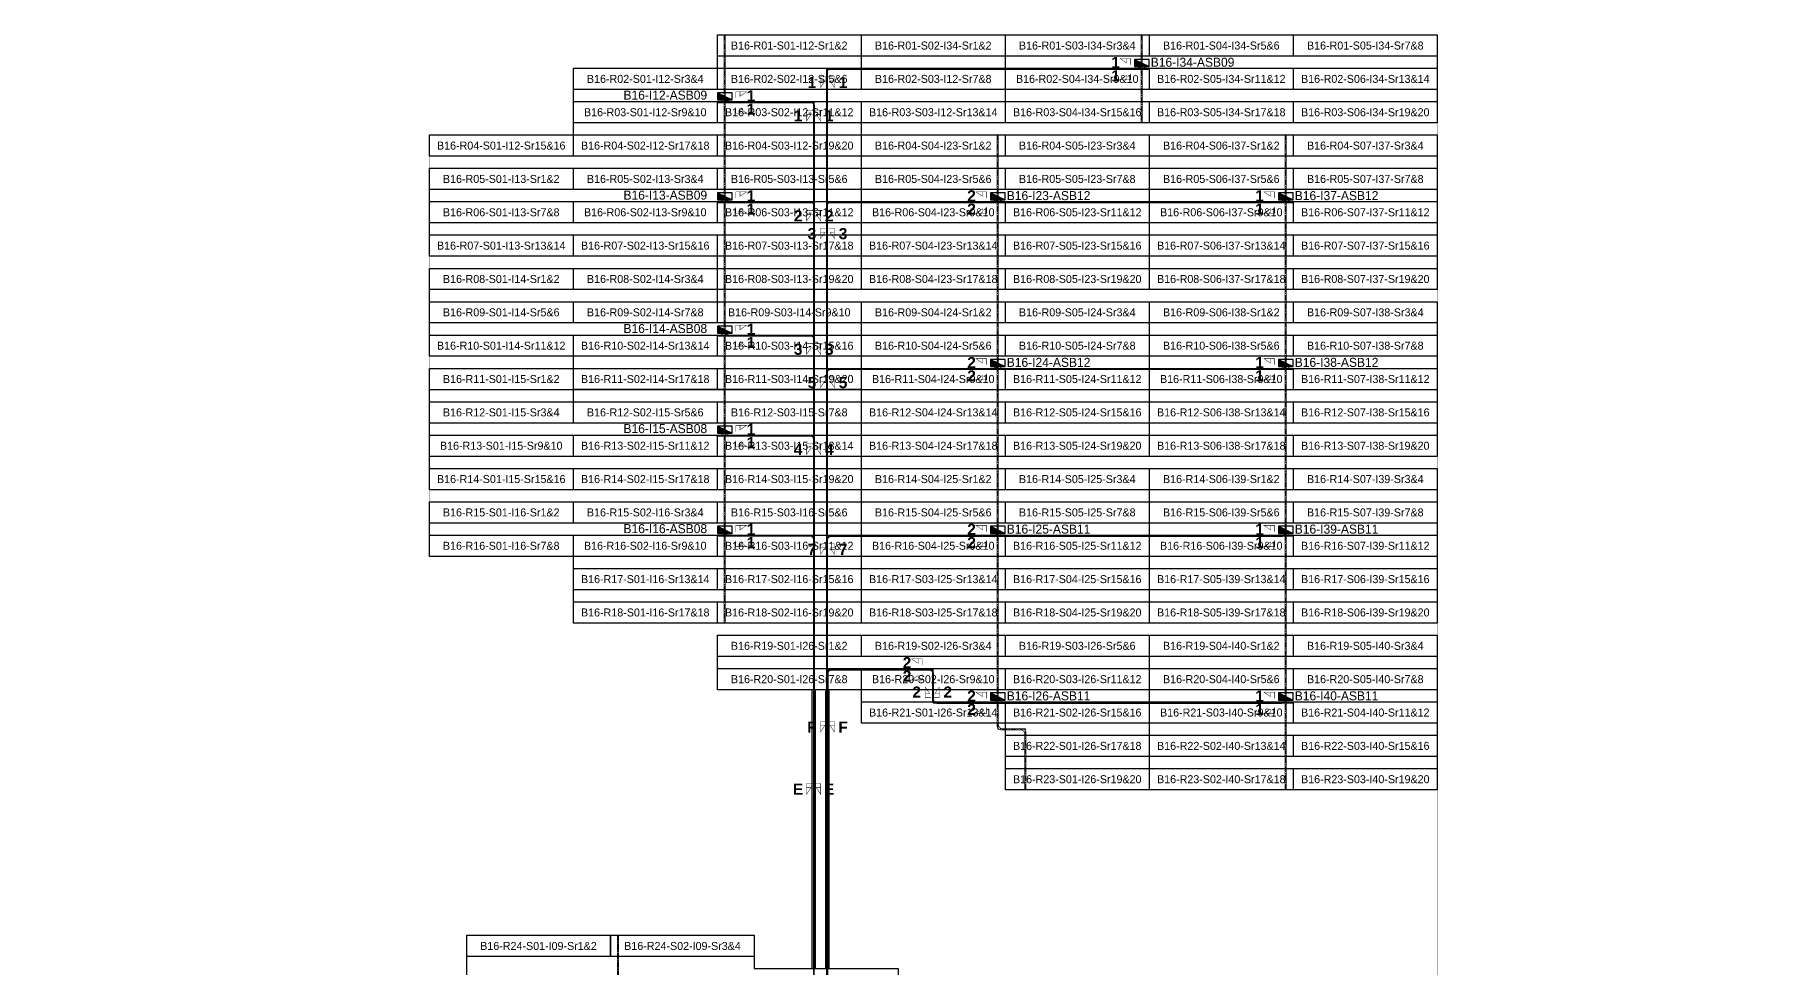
# Model space of a CAD drawing. Header units: metres. Extents: x 532643 to 533032, y 2675254 to 2675724.
# Drawn here: x 532643.5 to 533032.1, y 2675514.1 to 2675724.2 of the extents above; entities that cross this region are included whole.
import ezdxf
from ezdxf.enums import TextEntityAlignment as Align

# ---------------------------------------------------------------- set-up
doc = ezdxf.new("R2010")
doc.units = ezdxf.units.M
doc.header["$MEASUREMENT"] = 0
doc.linetypes.add('CENTER', pattern=[2, 1.25, -0.25, 0.25, -0.25])
for name, color, linetype in [('300mm Hume Pipe', 74, 'Continuous'), ('DC Trench BL-16', 40, 'Continuous'), ('E-Inverter Grouping', 2, 'Continuous'), ('Excavation', 7, 'Continuous'), ('Inverter Block-16', 7, 'Continuous'), ('LT Cable(AG) INV to LT Panel BL-16', 2, 'Continuous'), ('Messenger Wire Block-16 (Master Path)', 30, 'Continuous'), ('Messenger Wire Block-16 (MW Path)', 191, 'Continuous'), ('MMS Table Block-16', 8, 'Continuous'), ('Plan Line - DC BL-16', 40, 'Continuous'), ('Section Marking BL-16', 2, 'Continuous'), ('Trench (AC)-BL16', 14, 'Continuous')]:
    doc.layers.add(name, color=color, linetype=linetype)
doc.layers.add('Boundary-12.5 MW Block', color=6, linetype='Continuous', lineweight=9)
doc.layers.add('PILE', color=1, linetype='Continuous', lineweight=15)
doc.styles.add('BoldTextStyle', font='arialbd.ttf')
doc.styles.get("Standard").update_dxf_attribs({"font": 'Adani Regular.ttf'})

# ---------------------------------------------------------------- blocks, each defined once
blk = doc.blocks.new('MMS Table (32.292 x 4.788)')
at = {"color": 0}
blk.add_lwpolyline([(0, -0.002), (0, 4.786), (32.292, 4.786), (32.292, -0.002)], close=True, dxfattribs=at)
at = {"color": 7}
blk.add_attdef('ID1', text='', height=1.8, dxfattribs=at).set_placement((16.146, 2.392), align=Align.MIDDLE_CENTER)
blk = doc.blocks.new('Inverter Block')
h = blk.add_hatch(color=0)
h.dxf.hatch_style = 1
h.paths.add_polyline_path([(-1.46, 2.27), (-1.46, 0.85), (1.46, 0.85)])
at = {"color": 0}
blk.add_lwpolyline([(1.46, 2.27), (-1.46, 2.27), (-1.46, 0.85), (1.46, 0.85)], close=True, dxfattribs=at)
blk.add_lwpolyline([(-1.46, 2.27), (1.46, 0.85)], dxfattribs=at)
at = {"layer": 'PILE'}
for centre in [(-0.61, 0.85), (0.61, 0.85)]:
    blk.add_circle(centre, 0.156, dxfattribs=at)
at = {"color": 7}
blk.add_attdef('ID', (-1.46, 3.01), '', height=1.8, dxfattribs=at)

msp = doc.modelspace()

# ---------------------------------------------------------------- hatches: boundary and pattern name
at = {"layer": '300mm Hume Pipe'}
h = msp.add_hatch(dxfattribs=at)
h.set_pattern_fill('ANSI37', color=74)
h.set_pattern_definition([(45, (0, 0), (-0.0883883476483, 0.0883883476483), []), (135, (0, 0), (-0.0883883476483, -0.0883883476483), [])])
h.paths.add_polyline_path([(532818.86, 2675576.52), (532818.86, 2675514.26), (532818.56, 2675514.26), (532818.56, 2675576.52)])
h = msp.add_hatch(dxfattribs=at)
h.set_pattern_fill('ANSI37', color=74)
h.set_pattern_definition([(45, (2.90828, 0), (-0.0883883476483, 0.0883883476483), []), (135, (2.90828, 0), (-0.0883883476483, -0.0883883476483), [])])
h.paths.add_polyline_path([(532821.76, 2675576.52), (532821.76, 2675514.26), (532821.46, 2675514.26), (532821.46, 2675576.52)])
h = msp.add_hatch(dxfattribs=at)
h.set_pattern_fill('ANSI37', color=74)
h.set_pattern_definition([(45, (3.2458, 0), (-0.0883883476483, 0.0883883476483), []), (135, (3.2458, 0), (-0.0883883476483, -0.0883883476483), [])])
h.paths.add_polyline_path([(532822.1, 2675576.52), (532822.1, 2675514.26), (532821.8, 2675514.26), (532821.8, 2675576.52)])

# ---------------------------------------------------------------- linework, layer by layer
at = {"layer": '300mm Hume Pipe', "color": 74}
for points in [[(532818.86, 2675576.52), (532818.86, 2675514.26), (532818.56, 2675514.26), (532818.56, 2675576.52)], [(532821.76, 2675576.52), (532821.76, 2675514.26), (532821.46, 2675514.26), (532821.46, 2675576.52)], [(532822.1, 2675576.52), (532822.1, 2675514.26), (532821.8, 2675514.26), (532821.8, 2675576.52)]]:
    msp.add_lwpolyline(points, close=True, dxfattribs=at)
at = {"layer": 'Boundary-12.5 MW Block', "const_width": 0.05}
msp.add_lwpolyline([(532967.3, 2675476.58), (532967.3, 2675461.58), (532999.69, 2675461.58), (532999.69, 2675454.08), (533032.08, 2675454.08), (533032.08, 2675254.29), (532643.48, 2675254.29), (532643.48, 2675476.58), (532740.66, 2675476.58), (532740.66, 2675606.79), (532732.28, 2675606.79), (532732.28, 2675701.58), (532764.67, 2675701.58), (532764.67, 2675716.58), (532797.06, 2675716.58), (532797.06, 2675724.08), (532958.92, 2675724.08), (532958.92, 2675476.58), (532967.3, 2675476.58)], close=True, dxfattribs=at)
at = {"layer": 'DC Trench BL-16', "color": 40, "const_width": 0.15}
for points in [[(532798.85, 2675724.08), (532798.55, 2675724.08), (532798.55, 2675591.79), (532798.84, 2675591.79)], [(532892.65, 2675724.08), (532892.35, 2675724.08), (532892.35, 2675704.29), (532892.65, 2675704.29)], [(532925.04, 2675701.57), (532924.74, 2675701.57), (532924.73, 2675554.29), (532925.04, 2675554.29)], [(532774.83, 2675521.58), (532774.54, 2675521.58), (532774.54, 2675426.79), (532774.83, 2675426.79)]]:
    msp.add_lwpolyline(points, close=True, dxfattribs=at)
msp.add_lwpolyline([(532866.46, 2675567.18, 0.414214), (532865.56, 2675568.08), (532861.15, 2675568.08, -0.414222), (532860.25, 2675568.98), (532860.26, 2675701.57), (532859.95, 2675701.57), (532859.95, 2675568.68, 0.414222), (532860.85, 2675567.78), (532865.26, 2675567.78, -0.414214), (532866.16, 2675566.88), (532866.16, 2675554.29), (532866.46, 2675554.29)], format="xyb", close=True, dxfattribs=at)
at = {"layer": 'E-Inverter Grouping', "color": 3}
for points in [[(532732.28, 2675696.79), (532732.28, 2675701.58), (532764.67, 2675701.58), (532764.67, 2675716.58), (532797.06, 2675716.58), (532797.06, 2675724.08), (532829.35, 2675724.08), (532829.35, 2675716.58), (532861.74, 2675716.58), (532861.74, 2675704.29), (532829.35, 2675704.29), (532829.35, 2675696.79)], [(532958.92, 2675704.29), (532861.84, 2675704.29), (532861.84, 2675719.29), (532829.45, 2675719.29), (532829.45, 2675724.08), (532958.92, 2675724.08)], [(532894.14, 2675666.79), (532829.45, 2675666.79), (532829.45, 2675701.57), (532894.14, 2675701.57)], [(532958.92, 2675666.79), (532894.24, 2675666.79), (532894.24, 2675701.57), (532958.92, 2675701.57)], [(532829.35, 2675666.79), (532797.06, 2675666.79), (532797.06, 2675674.29), (532732.28, 2675674.29), (532732.28, 2675694.08), (532829.35, 2675694.08)], [(532796.96, 2675664.07), (532829.35, 2675664.07), (532829.35, 2675644.29), (532764.67, 2675644.29), (532764.67, 2675651.79), (532732.28, 2675651.79), (532732.28, 2675671.57), (532796.96, 2675671.57)], [(532894.14, 2675629.29), (532829.45, 2675629.29), (532829.45, 2675664.07), (532894.14, 2675664.07)], [(532958.92, 2675629.29), (532894.24, 2675629.29), (532894.24, 2675664.07), (532958.92, 2675664.07)], [(532829.35, 2675621.79), (532732.28, 2675621.79), (532732.28, 2675649.07), (532764.57, 2675649.07), (532764.57, 2675641.57), (532829.35, 2675641.57)], [(532894.14, 2675591.79), (532829.45, 2675591.79), (532829.45, 2675626.57), (532894.14, 2675626.57)], [(532958.92, 2675591.79), (532894.24, 2675591.79), (532894.24, 2675626.57), (532958.92, 2675626.57)], [(532829.35, 2675591.79), (532764.67, 2675591.79), (532764.67, 2675606.79), (532732.28, 2675606.79), (532732.28, 2675619.08), (532829.35, 2675619.08)], [(532861.84, 2675569.29), (532829.45, 2675569.29), (532829.45, 2675576.79), (532797.06, 2675576.79), (532797.06, 2675589.08), (532894.14, 2675589.08), (532894.14, 2675554.29), (532861.84, 2675554.29)], [(532958.92, 2675554.29), (532894.24, 2675554.29), (532894.24, 2675589.07), (532958.92, 2675589.08)], [(532805.34, 2675521.58), (532805.34, 2675514.08), (532837.73, 2675514.08), (532837.73, 2675494.29), (532773.05, 2675494.29), (532773.05, 2675501.79), (532740.66, 2675501.79), (532740.66, 2675521.58)]]:
    msp.add_lwpolyline(points, close=True, dxfattribs=at)
at = {"layer": 'Excavation', "color": 2, "const_width": 0.1}
msp.add_lwpolyline([(532818.7, 2675514.12), (532818.7, 2675576.55)], dxfattribs=at)
at = {"layer": 'Excavation', "color": 3, "const_width": 0.1}
msp.add_lwpolyline([(532821.78, 2675514.31), (532821.78, 2675576.63)], dxfattribs=at)
at = {"layer": 'LT Cable(AG) INV to LT Panel BL-16'}
for points in [[(532828.18, 2675441.87), (532828.64, 2675442.37, 0.187209), (532828.87, 2675442.97), (532828.87, 2675446.5, 0.121038), (532828.77, 2675446.92), (532821.66, 2675460.52, -0.121038), (532821.56, 2675460.94), (532821.56, 2675462.86, -0.040587), (532821.57, 2675463), (532821.66, 2675463.55, 0.040587), (532821.67, 2675463.7), (532821.67, 2675715.61, -0.414214), (532822.57, 2675716.51), (532891.6, 2675716.51, 0.414214), (532892.5, 2675717.41), (532892.5, 2675717.69)], [(532828.49, 2675441.8), (532827.83, 2675441.8, -0.168451), (532827.27, 2675441.99), (532825.81, 2675443.15, 0.103275), (532825.45, 2675443.22), (532819.71, 2675443.22, -0.414214), (532818.81, 2675444.12), (532818.81, 2675462.91, -0.00534), (532818.81, 2675462.93), (532818.83, 2675463.89, 0.00534), (532818.83, 2675463.91), (532818.83, 2675708.1, 0.414214), (532817.93, 2675709), (532799.6, 2675709, -0.414214), (532798.7, 2675709.9), (532798.7, 2675710.19)], [(532828.49, 2675441.77), (532827.82, 2675441.77, -0.168609), (532827.26, 2675441.97), (532825.8, 2675443.12, 0.103275), (532825.44, 2675443.2), (532819.69, 2675443.2, -0.414214), (532818.79, 2675444.1), (532818.79, 2675462.91, -0.00534), (532818.79, 2675462.93), (532818.81, 2675463.89, 0.00534), (532818.81, 2675463.91), (532818.81, 2675685.58, 0.414214), (532817.91, 2675686.48), (532799.6, 2675686.48, -0.414214), (532798.7, 2675687.38), (532798.7, 2675687.69)], [(532830.48, 2675441.75), (532827.82, 2675441.75, -0.168768), (532827.26, 2675441.94), (532825.8, 2675443.1, 0.103275), (532825.44, 2675443.17), (532819.66, 2675443.17, -0.414214), (532818.76, 2675444.07), (532818.76, 2675462.91, -0.00534), (532818.76, 2675462.93), (532818.78, 2675463.89, 0.00534), (532818.78, 2675463.91), (532818.78, 2675655.55, 0.414214), (532817.88, 2675656.45), (532799.6, 2675656.45, -0.414214), (532798.7, 2675657.35), (532798.7, 2675657.69)], [(532830.48, 2675441.72), (532827.81, 2675441.72, -0.168928), (532827.25, 2675441.92), (532825.79, 2675443.07, 0.103275), (532825.43, 2675443.15), (532819.64, 2675443.15, -0.414214), (532818.74, 2675444.05), (532818.74, 2675462.91, -0.00534), (532818.74, 2675462.93), (532818.76, 2675463.89, 0.00534), (532818.76, 2675463.91), (532818.76, 2675633.03, 0.414214), (532817.86, 2675633.93), (532799.6, 2675633.93, -0.414214), (532798.7, 2675634.83), (532798.7, 2675635.19)], [(532830.48, 2675441.7), (532827.8, 2675441.7, -0.169088), (532827.24, 2675441.89), (532825.79, 2675443.05, 0.103275), (532825.43, 2675443.12), (532819.61, 2675443.12, -0.414214), (532818.71, 2675444.02), (532818.71, 2675462.91, -0.00534), (532818.71, 2675462.93), (532818.73, 2675463.89, 0.00534), (532818.73, 2675463.91), (532818.73, 2675610.5, 0.414214), (532817.83, 2675611.4), (532799.6, 2675611.4, -0.414214), (532798.7, 2675612.3), (532798.7, 2675612.69)]]:
    msp.add_lwpolyline(points, format="xyb", dxfattribs=at)
at = {"layer": 'LT Cable(AG) INV to LT Panel BL-16', "color": 5}
for points in [[(532829.51, 2675442.19, -0.32196), (532828.9, 2675443.04), (532828.9, 2675446.51, 0.121038), (532828.79, 2675446.93), (532821.68, 2675460.53, -0.121038), (532821.58, 2675460.95), (532821.58, 2675462.85, -0.040587), (532821.59, 2675463), (532821.68, 2675463.55, 0.040587), (532821.69, 2675463.69), (532821.69, 2675685.59, -0.414214), (532822.59, 2675686.49), (532859.21, 2675686.49, 0.414214), (532860.11, 2675687.39), (532860.11, 2675687.69)], [(532829.51, 2675442.22, -0.31385), (532828.92, 2675443.07), (532828.92, 2675446.52, 0.121038), (532828.82, 2675446.93), (532821.71, 2675460.54, -0.121038), (532821.61, 2675460.95), (532821.61, 2675462.85, -0.040587), (532821.62, 2675463), (532821.71, 2675463.55, 0.040587), (532821.72, 2675463.69), (532821.72, 2675685.56, -0.414214), (532822.62, 2675686.46), (532923.99, 2675686.46, 0.414214), (532924.89, 2675687.36), (532924.89, 2675687.69)], [(532829.51, 2675442.26, -0.305689), (532828.95, 2675443.09), (532828.95, 2675446.52, 0.121038), (532828.84, 2675446.94), (532821.73, 2675460.54, -0.121038), (532821.63, 2675460.96), (532821.63, 2675462.85, -0.040587), (532821.64, 2675463), (532821.73, 2675463.55, 0.040587), (532821.74, 2675463.69), (532821.74, 2675648.04, -0.414214), (532822.64, 2675648.94), (532859.21, 2675648.94, 0.414214), (532860.11, 2675649.84), (532860.11, 2675650.19)], [(532829.51, 2675442.29, -0.297466), (532828.97, 2675443.12), (532828.97, 2675446.53, 0.121038), (532828.87, 2675446.95), (532821.76, 2675460.55, -0.121038), (532821.66, 2675460.97), (532821.66, 2675462.85, -0.040587), (532821.67, 2675462.99), (532821.76, 2675463.54, 0.040587), (532821.77, 2675463.69), (532821.77, 2675648.01, -0.414214), (532822.67, 2675648.91), (532923.99, 2675648.91, 0.414214), (532924.89, 2675649.81), (532924.89, 2675650.19)], [(532831.58, 2675442.24), (532829.9, 2675442.24, -0.414214), (532829, 2675443.14), (532829, 2675446.54, 0.121038), (532828.89, 2675446.95), (532821.78, 2675460.55, -0.121038), (532821.68, 2675460.97), (532821.68, 2675462.85, -0.040587), (532821.69, 2675462.99), (532821.78, 2675463.54, 0.040587), (532821.79, 2675463.69), (532821.79, 2675610.49, -0.414214), (532822.69, 2675611.39), (532859.21, 2675611.39, 0.414214), (532860.11, 2675612.29), (532860.11, 2675612.69)], [(532831.58, 2675442.27), (532829.92, 2675442.27, -0.414214), (532829.02, 2675443.17), (532829.02, 2675446.54, 0.121038), (532828.92, 2675446.96), (532821.81, 2675460.56, -0.121038), (532821.71, 2675460.98), (532821.71, 2675462.84, -0.040587), (532821.72, 2675462.99), (532821.81, 2675463.54, 0.040587), (532821.82, 2675463.68), (532821.82, 2675610.46, -0.414214), (532822.72, 2675611.36), (532923.99, 2675611.36, 0.414214), (532924.89, 2675612.26), (532924.89, 2675612.69)], [(532831.58, 2675442.29), (532829.95, 2675442.29, -0.414214), (532829.05, 2675443.19), (532829.05, 2675446.55, 0.121038), (532828.94, 2675446.96), (532821.83, 2675460.57, -0.121038), (532821.73, 2675460.98), (532821.73, 2675462.84, -0.040587), (532821.74, 2675462.99), (532821.83, 2675463.54, 0.040587), (532821.84, 2675463.68), (532821.84, 2675580.44, -0.414214), (532822.74, 2675581.34), (532844.66, 2675581.34, -0.414214), (532845.56, 2675580.44), (532845.56, 2675574.74, 0.414214), (532846.46, 2675573.84), (532859.21, 2675573.84, 0.414214), (532860.11, 2675574.74), (532860.11, 2675575.19)], [(532831.58, 2675442.32), (532829.97, 2675442.32, -0.414214), (532829.07, 2675443.22), (532829.07, 2675446.55, 0.121038), (532828.97, 2675446.97), (532821.86, 2675460.57, -0.121038), (532821.76, 2675460.99), (532821.76, 2675462.84, -0.040587), (532821.77, 2675462.99), (532821.86, 2675463.54, 0.040587), (532821.87, 2675463.68), (532821.87, 2675580.41, -0.414214), (532822.77, 2675581.31), (532844.64, 2675581.31, -0.414214), (532845.54, 2675580.41), (532845.54, 2675574.71, 0.414214), (532846.44, 2675573.81), (532923.99, 2675573.81, 0.414214), (532924.89, 2675574.71), (532924.89, 2675575.19)]]:
    msp.add_lwpolyline(points, format="xyb", dxfattribs=at)
at = {"layer": 'Messenger Wire Block-16 (Master Path)'}
for points in [[(532821.81, 2675716.38), (532894.14, 2675716.38)], [(532821.81, 2675576.72), (532821.81, 2675716.38)], [(532797.06, 2675708.88), (532818.71, 2675708.88)], [(532818.71, 2675576.72), (532818.71, 2675708.88)], [(532797.06, 2675686.38), (532818.71, 2675686.38)], [(532821.81, 2675686.38), (532926.53, 2675686.38)], [(532797.06, 2675656.38), (532818.71, 2675656.38)], [(532829.35, 2675656.38), (532829.45, 2675656.38)], [(532821.81, 2675648.88), (532926.53, 2675648.88)], [(532797.06, 2675633.88), (532818.71, 2675633.88)], [(532829.35, 2675633.88), (532829.45, 2675633.88)], [(532797.06, 2675611.38), (532818.71, 2675611.38)], [(532821.81, 2675611.38), (532926.53, 2675611.38)], [(532821.81, 2675581.38), (532845.6, 2675581.38)], [(532845.6, 2675573.88), (532845.6, 2675581.38)], [(532845.6, 2675573.88), (532926.53, 2675573.88)], [(532821.81, 2675463.61), (532821.81, 2675514.17)]]:
    msp.add_lwpolyline(points, dxfattribs=at)
at = {"layer": 'Messenger Wire Block-16 (MW Path)', "const_width": 0.1}
for points in [[(532821.56, 2675576.79), (532821.56, 2675716.38)], [(532821.81, 2675716.38), (532894.14, 2675716.38)], [(532797.06, 2675708.88), (532818.71, 2675708.88)], [(532818.96, 2675576.79), (532818.96, 2675708.88)], [(532797.06, 2675686.38), (532818.71, 2675686.38)], [(532821.81, 2675686.38), (532926.53, 2675686.38)], [(532797.06, 2675656.38), (532818.71, 2675656.38)], [(532821.81, 2675648.88), (532926.53, 2675648.88)], [(532797.06, 2675633.88), (532818.71, 2675633.88)], [(532797.06, 2675611.38), (532818.71, 2675611.38)], [(532821.81, 2675611.38), (532926.53, 2675611.38)], [(532821.81, 2675581.38), (532845.6, 2675581.38)], [(532822.06, 2675576.79), (532822.06, 2675581.38)], [(532845.35, 2675573.88), (532845.35, 2675581.38)], [(532845.6, 2675573.88), (532926.53, 2675573.88)]]:
    msp.add_lwpolyline(points, dxfattribs=at)
at = {"layer": 'Plan Line - DC BL-16', "color": 6, "linetype": 'CENTER'}
for points in [[(532798.7, 2675724.08), (532798.7, 2675591.79)], [(532892.5, 2675724.08), (532892.5, 2675704.29)], [(532860.11, 2675701.57), (532860.1, 2675567.93)], [(532924.89, 2675701.57), (532924.89, 2675554.29)], [(532866.31, 2675554.29), (532866.31, 2675567.93), (532860.1, 2675567.93)], [(532774.69, 2675521.58), (532774.69, 2675426.79)]]:
    msp.add_lwpolyline(points, dxfattribs=at)
at = {"layer": 'Section Marking BL-16', "color": 94, "lineweight": 35, "true_color": 0x00a500, "const_width": 0.1}
for points in [[(532890, 2675717.38), (532890, 2675718.77), (532887.6, 2675718.77), (532889.08, 2675717.76), (532889.08, 2675718.77)], [(532821.61, 2675714.63), (532820.22, 2675714.63), (532820.22, 2675712.23), (532821.23, 2675713.71), (532820.22, 2675713.71)], [(532822.01, 2675714.63), (532823.4, 2675714.63), (532823.4, 2675712.23), (532822.39, 2675713.71), (532823.4, 2675713.71)], [(532890, 2675715.38), (532890, 2675713.99), (532887.6, 2675713.99), (532889.08, 2675715), (532889.08, 2675713.99)], [(532801.2, 2675709.88), (532801.2, 2675711.27), (532803.6, 2675711.27), (532802.12, 2675710.26), (532802.12, 2675711.27)], [(532801.2, 2675707.88), (532801.2, 2675706.49), (532803.6, 2675706.49), (532802.12, 2675707.5), (532802.12, 2675706.49)], [(532818.51, 2675707.13), (532817.12, 2675707.13), (532817.12, 2675704.73), (532818.13, 2675706.21), (532817.12, 2675706.21)], [(532818.91, 2675707.13), (532820.3, 2675707.13), (532820.3, 2675704.73), (532819.29, 2675706.21), (532820.3, 2675706.21)], [(532801.2, 2675687.38), (532801.2, 2675688.77), (532803.6, 2675688.77), (532802.12, 2675687.76), (532802.12, 2675688.77)], [(532857.61, 2675687.38), (532857.61, 2675688.77), (532855.21, 2675688.77), (532856.69, 2675687.76), (532856.69, 2675688.77)], [(532922.39, 2675687.38), (532922.39, 2675688.77), (532919.99, 2675688.77), (532921.47, 2675687.76), (532921.47, 2675688.77)], [(532801.2, 2675685.38), (532801.2, 2675683.99), (532803.6, 2675683.99), (532802.12, 2675685), (532802.12, 2675683.99)], [(532818.51, 2675684.63), (532817.12, 2675684.63), (532817.12, 2675682.23), (532818.13, 2675683.71), (532817.12, 2675683.71)], [(532818.91, 2675684.63), (532820.3, 2675684.63), (532820.3, 2675682.23), (532819.29, 2675683.71), (532820.3, 2675683.71)], [(532857.61, 2675685.38), (532857.61, 2675683.99), (532855.21, 2675683.99), (532856.69, 2675685), (532856.69, 2675683.99)], [(532922.39, 2675685.38), (532922.39, 2675683.99), (532919.99, 2675683.99), (532921.47, 2675685), (532921.47, 2675683.99)], [(532821.61, 2675680.63), (532820.22, 2675680.63), (532820.22, 2675678.23), (532821.23, 2675679.71), (532820.22, 2675679.71)], [(532822.01, 2675680.63), (532823.4, 2675680.63), (532823.4, 2675678.23), (532822.39, 2675679.71), (532823.4, 2675679.71)], [(532801.2, 2675657.38), (532801.2, 2675658.77), (532803.6, 2675658.77), (532802.12, 2675657.76), (532802.12, 2675658.77)], [(532801.2, 2675655.38), (532801.2, 2675653.99), (532803.6, 2675653.99), (532802.12, 2675655), (532802.12, 2675653.99)], [(532818.51, 2675654.63), (532817.12, 2675654.63), (532817.12, 2675652.23), (532818.13, 2675653.71), (532817.12, 2675653.71)], [(532818.91, 2675654.63), (532820.3, 2675654.63), (532820.3, 2675652.23), (532819.29, 2675653.71), (532820.3, 2675653.71)], [(532857.61, 2675649.88), (532857.61, 2675651.27), (532855.21, 2675651.27), (532856.69, 2675650.26), (532856.69, 2675651.27)], [(532922.39, 2675649.88), (532922.39, 2675651.27), (532919.99, 2675651.27), (532921.47, 2675650.26), (532921.47, 2675651.27)], [(532821.61, 2675647.13), (532820.22, 2675647.13), (532820.22, 2675644.73), (532821.23, 2675646.21), (532820.22, 2675646.21)], [(532822.01, 2675647.13), (532823.4, 2675647.13), (532823.4, 2675644.73), (532822.39, 2675646.21), (532823.4, 2675646.21)], [(532857.61, 2675647.88), (532857.61, 2675646.49), (532855.21, 2675646.49), (532856.69, 2675647.5), (532856.69, 2675646.49)], [(532922.39, 2675647.88), (532922.39, 2675646.49), (532919.99, 2675646.49), (532921.47, 2675647.5), (532921.47, 2675646.49)], [(532801.2, 2675634.88), (532801.2, 2675636.27), (532803.6, 2675636.27), (532802.12, 2675635.26), (532802.12, 2675636.27)], [(532801.2, 2675632.88), (532801.2, 2675631.49), (532803.6, 2675631.49), (532802.12, 2675632.5), (532802.12, 2675631.49)], [(532818.51, 2675632.13), (532817.12, 2675632.13), (532817.12, 2675629.73), (532818.13, 2675631.21), (532817.12, 2675631.21)], [(532818.91, 2675632.13), (532820.3, 2675632.13), (532820.3, 2675629.73), (532819.29, 2675631.21), (532820.3, 2675631.21)], [(532801.2, 2675612.38), (532801.2, 2675613.77), (532803.6, 2675613.77), (532802.12, 2675612.76), (532802.12, 2675613.77)], [(532857.61, 2675612.38), (532857.61, 2675613.77), (532855.21, 2675613.77), (532856.69, 2675612.76), (532856.69, 2675613.77)], [(532922.39, 2675612.38), (532922.39, 2675613.77), (532919.99, 2675613.77), (532921.47, 2675612.76), (532921.47, 2675613.77)], [(532801.2, 2675610.38), (532801.2, 2675608.99), (532803.6, 2675608.99), (532802.12, 2675610), (532802.12, 2675608.99)], [(532821.61, 2675609.63), (532820.22, 2675609.63), (532820.22, 2675607.23), (532821.23, 2675608.71), (532820.22, 2675608.71)], [(532822.01, 2675609.63), (532823.4, 2675609.63), (532823.4, 2675607.23), (532822.39, 2675608.71), (532823.4, 2675608.71)], [(532857.61, 2675610.38), (532857.61, 2675608.99), (532855.21, 2675608.99), (532856.69, 2675610), (532856.69, 2675608.99)], [(532922.39, 2675610.38), (532922.39, 2675608.99), (532919.99, 2675608.99), (532921.47, 2675610), (532921.47, 2675608.99)], [(532843.1, 2675582.38), (532843.1, 2675583.77), (532840.7, 2675583.77), (532842.18, 2675582.76), (532842.18, 2675583.77)], [(532843.1, 2675580.38), (532843.1, 2675578.99), (532840.7, 2675578.99), (532842.18, 2675580), (532842.18, 2675578.99)], [(532845.16, 2675575.03), (532843.77, 2675575.03), (532843.77, 2675577.43), (532844.78, 2675575.95), (532843.77, 2675575.95)], [(532845.56, 2675575.03), (532846.95, 2675575.03), (532846.95, 2675577.43), (532845.94, 2675575.95), (532846.95, 2675575.95)], [(532857.61, 2675574.88), (532857.61, 2675576.27), (532855.21, 2675576.27), (532856.69, 2675575.26), (532856.69, 2675576.27)], [(532922.39, 2675574.88), (532922.39, 2675576.27), (532919.99, 2675576.27), (532921.47, 2675575.26), (532921.47, 2675576.27)], [(532857.61, 2675572.88), (532857.61, 2675571.49), (532855.21, 2675571.49), (532856.69, 2675572.5), (532856.69, 2675571.49)], [(532922.39, 2675572.88), (532922.39, 2675571.49), (532919.99, 2675571.49), (532921.47, 2675572.5), (532921.47, 2675571.49)], [(532821.61, 2675569.66), (532820.22, 2675569.66), (532820.22, 2675567.26), (532821.23, 2675568.74), (532820.22, 2675568.74)], [(532822.01, 2675569.66), (532823.4, 2675569.66), (532823.4, 2675567.26), (532822.39, 2675568.74), (532823.4, 2675568.74)], [(532818.49, 2675555.7), (532817.1, 2675555.7), (532817.1, 2675553.3), (532818.11, 2675554.78), (532817.1, 2675554.78)], [(532818.89, 2675555.7), (532820.28, 2675555.7), (532820.28, 2675553.3), (532819.27, 2675554.78), (532820.28, 2675554.78)]]:
    msp.add_lwpolyline(points, dxfattribs=at)
at = {"layer": 'Trench (AC)-BL16'}
msp.add_lwpolyline([(532818.26, 2675514.18, 0.1, 0.1, 0), (532818.26, 2675576.61, 0.1, 0.1, 0), (532819.16, 2675576.61, 0.1, 0.1, 0), (532819.16, 2675514.18, 0.1, 0.1, 0)], format="xyseb", close=True, dxfattribs=at)
at = {"layer": 'Trench (AC)-BL16', "const_width": 0.1}
msp.add_lwpolyline([(532821.36, 2675514.18), (532821.36, 2675576.63), (532822.26, 2675576.63), (532822.26, 2675514.18)], close=True, dxfattribs=at)

# ---------------------------------------------------------------- block references
at = {"layer": 'Inverter Block-16'}
ref = msp.add_blockref('Inverter Block', (532892.5, 2675716.02), dxfattribs=dict(at, xscale=1.124999999976148, yscale=1.124999999976148, zscale=1.124999999976148))
ref.add_attrib('ID', 'B16-I34-ASB09', (532894.52, 2675716.92), dxfattribs={"layer": '0', "color": 7, "height": 2.025})
ref = msp.add_blockref('Inverter Block', (532798.7, 2675708.52), dxfattribs=dict(at, xscale=1.124999999976148, yscale=1.124999999976148, zscale=1.124999999976148))
ref.add_attrib('ID', 'B16-I12-ASB09', (532775.92, 2675709.52), dxfattribs={"layer": '0', "color": 7, "height": 2.025})
ref = msp.add_blockref('Inverter Block', (532798.7, 2675686.02), dxfattribs=dict(at, xscale=1.124999999976148, yscale=1.124999999976148, zscale=1.124999999976148))
ref.add_attrib('ID', 'B16-I13-ASB09', (532775.92, 2675687.02), dxfattribs={"layer": '0', "color": 7, "height": 2.025})
ref = msp.add_blockref('Inverter Block', (532860.11, 2675686.02), dxfattribs=dict(at, xscale=1.124999999976148, yscale=1.124999999976148, zscale=1.124999999976148))
ref.add_attrib('ID', 'B16-I23-ASB12', (532862.13, 2675686.92), dxfattribs={"layer": '0', "color": 7, "height": 2.025})
ref = msp.add_blockref('Inverter Block', (532924.89, 2675686.02), dxfattribs=dict(at, xscale=1.124999999976148, yscale=1.124999999976148, zscale=1.124999999976148))
ref.add_attrib('ID', 'B16-I37-ASB12', (532926.91, 2675686.92), dxfattribs={"layer": '0', "color": 7, "height": 2.025})
ref = msp.add_blockref('Inverter Block', (532798.7, 2675656.02), dxfattribs=dict(at, xscale=1.124999999976148, yscale=1.124999999976148, zscale=1.124999999976148))
ref.add_attrib('ID', 'B16-I14-ASB08', (532775.92, 2675657.02), dxfattribs={"layer": '0', "color": 7, "height": 2.025})
ref = msp.add_blockref('Inverter Block', (532860.11, 2675648.52), dxfattribs=dict(at, xscale=1.124999999976148, yscale=1.124999999976148, zscale=1.124999999976148))
ref.add_attrib('ID', 'B16-I24-ASB12', (532862.13, 2675649.42), dxfattribs={"layer": '0', "color": 7, "height": 2.025})
ref = msp.add_blockref('Inverter Block', (532924.89, 2675648.52), dxfattribs=dict(at, xscale=1.124999999976148, yscale=1.124999999976148, zscale=1.124999999976148))
ref.add_attrib('ID', 'B16-I38-ASB12', (532926.91, 2675649.42), dxfattribs={"layer": '0', "color": 7, "height": 2.025})
ref = msp.add_blockref('Inverter Block', (532798.7, 2675633.52), dxfattribs=dict(at, xscale=1.124999999976148, yscale=1.124999999976148, zscale=1.124999999976148))
ref.add_attrib('ID', 'B16-I15-ASB08', (532775.92, 2675634.52), dxfattribs={"layer": '0', "color": 7, "height": 2.025})
ref = msp.add_blockref('Inverter Block', (532798.7, 2675611.02), dxfattribs=dict(at, xscale=1.124999999976148, yscale=1.124999999976148, zscale=1.124999999976148))
ref.add_attrib('ID', 'B16-I16-ASB08', (532775.92, 2675612.02), dxfattribs={"layer": '0', "color": 7, "height": 2.025})
ref = msp.add_blockref('Inverter Block', (532860.11, 2675611.02), dxfattribs=dict(at, xscale=1.124999999976148, yscale=1.124999999976148, zscale=1.124999999976148))
ref.add_attrib('ID', 'B16-I25-ASB11', (532862.13, 2675611.92), dxfattribs={"layer": '0', "color": 7, "height": 2.025})
ref = msp.add_blockref('Inverter Block', (532924.89, 2675611.02), dxfattribs=dict(at, xscale=1.124999999976148, yscale=1.124999999976148, zscale=1.124999999976148))
ref.add_attrib('ID', 'B16-I39-ASB11', (532926.91, 2675611.92), dxfattribs={"layer": '0', "color": 7, "height": 2.025})
ref = msp.add_blockref('Inverter Block', (532860.11, 2675573.52), dxfattribs=dict(at, xscale=1.124999999976148, yscale=1.124999999976148, zscale=1.124999999976148))
ref.add_attrib('ID', 'B16-I26-ASB11', (532862.13, 2675574.42), dxfattribs={"layer": '0', "color": 7, "height": 2.025})
ref = msp.add_blockref('Inverter Block', (532924.89, 2675573.52), dxfattribs=dict(at, xscale=1.124999999976148, yscale=1.124999999976148, zscale=1.124999999976148))
ref.add_attrib('ID', 'B16-I40-ASB11', (532926.91, 2675574.42), dxfattribs={"layer": '0', "color": 7, "height": 2.025})
at = {"layer": 'MMS Table Block-16'}
for p, values in [((532797.06, 2675719.29), {'ID1': 'B16-R01-S01-I12-Sr1&2'}), ((532829.45, 2675719.29), {'ID1': 'B16-R01-S02-I34-Sr1&2'}), ((532861.84, 2675719.29), {'ID1': 'B16-R01-S03-I34-Sr3&4'}), ((532894.24, 2675719.29), {'ID1': 'B16-R01-S04-I34-Sr5&6'}), ((532926.63, 2675719.29), {'ID1': 'B16-R01-S05-I34-Sr7&8'}), ((532764.67, 2675711.79), {'ID1': 'B16-R02-S01-I12-Sr3&4'}), ((532797.06, 2675711.79), {'ID1': 'B16-R02-S02-I12-Sr5&6'}), ((532829.45, 2675711.79), {'ID1': 'B16-R02-S03-I12-Sr7&8'}), ((532861.84, 2675711.79), {'ID1': 'B16-R02-S04-I34-Sr9&10'}), ((532894.24, 2675711.79), {'ID1': 'B16-R02-S05-I34-Sr11&12'}), ((532926.63, 2675711.79), {'ID1': 'B16-R02-S06-I34-Sr13&14'}), ((532764.67, 2675704.29), {'ID1': 'B16-R03-S01-I12-Sr9&10'}), ((532797.06, 2675704.29), {'ID1': 'B16-R03-S02-I12-Sr11&12'}), ((532829.45, 2675704.29), {'ID1': 'B16-R03-S03-I12-Sr13&14'}), ((532861.84, 2675704.29), {'ID1': 'B16-R03-S04-I34-Sr15&16'}), ((532894.24, 2675704.29), {'ID1': 'B16-R03-S05-I34-Sr17&18'}), ((532926.63, 2675704.29), {'ID1': 'B16-R03-S06-I34-Sr19&20'}), ((532732.28, 2675696.79), {'ID1': 'B16-R04-S01-I12-Sr15&16'}), ((532764.67, 2675696.79), {'ID1': 'B16-R04-S02-I12-Sr17&18'}), ((532797.06, 2675696.79), {'ID1': 'B16-R04-S03-I12-Sr19&20'}), ((532829.45, 2675696.79), {'ID1': 'B16-R04-S04-I23-Sr1&2'}), ((532861.84, 2675696.79), {'ID1': 'B16-R04-S05-I23-Sr3&4'}), ((532894.24, 2675696.79), {'ID1': 'B16-R04-S06-I37-Sr1&2'}), ((532926.63, 2675696.79), {'ID1': 'B16-R04-S07-I37-Sr3&4'}), ((532732.28, 2675689.29), {'ID1': 'B16-R05-S01-I13-Sr1&2'}), ((532764.67, 2675689.29), {'ID1': 'B16-R05-S02-I13-Sr3&4'}), ((532797.06, 2675689.29), {'ID1': 'B16-R05-S03-I13-Sr5&6'}), ((532829.45, 2675689.29), {'ID1': 'B16-R05-S04-I23-Sr5&6'}), ((532861.84, 2675689.29), {'ID1': 'B16-R05-S05-I23-Sr7&8'}), ((532894.24, 2675689.29), {'ID1': 'B16-R05-S06-I37-Sr5&6'}), ((532926.63, 2675689.29), {'ID1': 'B16-R05-S07-I37-Sr7&8'}), ((532732.28, 2675681.79), {'ID1': 'B16-R06-S01-I13-Sr7&8'}), ((532764.67, 2675681.79), {'ID1': 'B16-R06-S02-I13-Sr9&10'}), ((532797.06, 2675681.79), {'ID1': 'B16-R06-S03-I13-Sr11&12'}), ((532829.45, 2675681.79), {'ID1': 'B16-R06-S04-I23-Sr9&10'}), ((532861.84, 2675681.79), {'ID1': 'B16-R06-S05-I23-Sr11&12'}), ((532894.24, 2675681.79), {'ID1': 'B16-R06-S06-I37-Sr9&10'}), ((532926.63, 2675681.79), {'ID1': 'B16-R06-S07-I37-Sr11&12'}), ((532732.28, 2675674.29), {'ID1': 'B16-R07-S01-I13-Sr13&14'}), ((532764.67, 2675674.29), {'ID1': 'B16-R07-S02-I13-Sr15&16'}), ((532797.06, 2675674.29), {'ID1': 'B16-R07-S03-I13-Sr17&18'}), ((532829.45, 2675674.29), {'ID1': 'B16-R07-S04-I23-Sr13&14'}), ((532861.84, 2675674.29), {'ID1': 'B16-R07-S05-I23-Sr15&16'}), ((532894.24, 2675674.29), {'ID1': 'B16-R07-S06-I37-Sr13&14'}), ((532926.63, 2675674.29), {'ID1': 'B16-R07-S07-I37-Sr15&16'}), ((532732.28, 2675666.79), {'ID1': 'B16-R08-S01-I14-Sr1&2'}), ((532764.67, 2675666.79), {'ID1': 'B16-R08-S02-I14-Sr3&4'}), ((532797.06, 2675666.79), {'ID1': 'B16-R08-S03-I13-Sr19&20'}), ((532829.45, 2675666.79), {'ID1': 'B16-R08-S04-I23-Sr17&18'}), ((532861.84, 2675666.79), {'ID1': 'B16-R08-S05-I23-Sr19&20'}), ((532894.24, 2675666.79), {'ID1': 'B16-R08-S06-I37-Sr17&18'}), ((532926.63, 2675666.79), {'ID1': 'B16-R08-S07-I37-Sr19&20'}), ((532732.28, 2675659.29), {'ID1': 'B16-R09-S01-I14-Sr5&6'}), ((532764.67, 2675659.29), {'ID1': 'B16-R09-S02-I14-Sr7&8'}), ((532797.06, 2675659.29), {'ID1': 'B16-R09-S03-I14-Sr9&10'}), ((532829.45, 2675659.29), {'ID1': 'B16-R09-S04-I24-Sr1&2'}), ((532861.84, 2675659.29), {'ID1': 'B16-R09-S05-I24-Sr3&4'}), ((532894.24, 2675659.29), {'ID1': 'B16-R09-S06-I38-Sr1&2'}), ((532926.63, 2675659.29), {'ID1': 'B16-R09-S07-I38-Sr3&4'}), ((532732.28, 2675651.79), {'ID1': 'B16-R10-S01-I14-Sr11&12'}), ((532764.67, 2675651.79), {'ID1': 'B16-R10-S02-I14-Sr13&14'}), ((532797.06, 2675651.79), {'ID1': 'B16-R10-S03-I14-Sr15&16'}), ((532829.45, 2675651.79), {'ID1': 'B16-R10-S04-I24-Sr5&6'}), ((532861.84, 2675651.79), {'ID1': 'B16-R10-S05-I24-Sr7&8'}), ((532894.24, 2675651.79), {'ID1': 'B16-R10-S06-I38-Sr5&6'}), ((532926.63, 2675651.79), {'ID1': 'B16-R10-S07-I38-Sr7&8'}), ((532732.28, 2675644.29), {'ID1': 'B16-R11-S01-I15-Sr1&2'}), ((532764.67, 2675644.29), {'ID1': 'B16-R11-S02-I14-Sr17&18'}), ((532797.06, 2675644.29), {'ID1': 'B16-R11-S03-I14-Sr19&20'}), ((532829.45, 2675644.29), {'ID1': 'B16-R11-S04-I24-Sr9&10'}), ((532861.84, 2675644.29), {'ID1': 'B16-R11-S05-I24-Sr11&12'}), ((532894.24, 2675644.29), {'ID1': 'B16-R11-S06-I38-Sr9&10'}), ((532926.63, 2675644.29), {'ID1': 'B16-R11-S07-I38-Sr11&12'}), ((532732.28, 2675636.79), {'ID1': 'B16-R12-S01-I15-Sr3&4'}), ((532764.67, 2675636.79), {'ID1': 'B16-R12-S02-I15-Sr5&6'}), ((532797.06, 2675636.79), {'ID1': 'B16-R12-S03-I15-Sr7&8'}), ((532829.45, 2675636.79), {'ID1': 'B16-R12-S04-I24-Sr13&14'}), ((532861.84, 2675636.79), {'ID1': 'B16-R12-S05-I24-Sr15&16'}), ((532894.24, 2675636.79), {'ID1': 'B16-R12-S06-I38-Sr13&14'}), ((532926.63, 2675636.79), {'ID1': 'B16-R12-S07-I38-Sr15&16'}), ((532732.28, 2675629.29), {'ID1': 'B16-R13-S01-I15-Sr9&10'}), ((532764.67, 2675629.29), {'ID1': 'B16-R13-S02-I15-Sr11&12'}), ((532797.06, 2675629.29), {'ID1': 'B16-R13-S03-I15-Sr13&14'}), ((532829.45, 2675629.29), {'ID1': 'B16-R13-S04-I24-Sr17&18'}), ((532861.84, 2675629.29), {'ID1': 'B16-R13-S05-I24-Sr19&20'}), ((532894.24, 2675629.29), {'ID1': 'B16-R13-S06-I38-Sr17&18'}), ((532926.63, 2675629.29), {'ID1': 'B16-R13-S07-I38-Sr19&20'}), ((532732.28, 2675621.79), {'ID1': 'B16-R14-S01-I15-Sr15&16'}), ((532764.67, 2675621.79), {'ID1': 'B16-R14-S02-I15-Sr17&18'}), ((532797.06, 2675621.79), {'ID1': 'B16-R14-S03-I15-Sr19&20'}), ((532829.45, 2675621.79), {'ID1': 'B16-R14-S04-I25-Sr1&2'}), ((532861.84, 2675621.79), {'ID1': 'B16-R14-S05-I25-Sr3&4'}), ((532894.24, 2675621.79), {'ID1': 'B16-R14-S06-I39-Sr1&2'}), ((532926.63, 2675621.79), {'ID1': 'B16-R14-S07-I39-Sr3&4'}), ((532732.28, 2675614.29), {'ID1': 'B16-R15-S01-I16-Sr1&2'}), ((532764.67, 2675614.29), {'ID1': 'B16-R15-S02-I16-Sr3&4'}), ((532797.06, 2675614.29), {'ID1': 'B16-R15-S03-I16-Sr5&6'}), ((532829.45, 2675614.29), {'ID1': 'B16-R15-S04-I25-Sr5&6'}), ((532861.84, 2675614.29), {'ID1': 'B16-R15-S05-I25-Sr7&8'}), ((532894.24, 2675614.29), {'ID1': 'B16-R15-S06-I39-Sr5&6'}), ((532926.63, 2675614.29), {'ID1': 'B16-R15-S07-I39-Sr7&8'}), ((532732.28, 2675606.79), {'ID1': 'B16-R16-S01-I16-Sr7&8'}), ((532764.67, 2675606.79), {'ID1': 'B16-R16-S02-I16-Sr9&10'}), ((532797.06, 2675606.79), {'ID1': 'B16-R16-S03-I16-Sr11&12'}), ((532829.45, 2675606.79), {'ID1': 'B16-R16-S04-I25-Sr9&10'}), ((532861.84, 2675606.79), {'ID1': 'B16-R16-S05-I25-Sr11&12'}), ((532894.24, 2675606.79), {'ID1': 'B16-R16-S06-I39-Sr9&10'}), ((532926.63, 2675606.79), {'ID1': 'B16-R16-S07-I39-Sr11&12'}), ((532764.67, 2675599.29), {'ID1': 'B16-R17-S01-I16-Sr13&14'}), ((532797.06, 2675599.29), {'ID1': 'B16-R17-S02-I16-Sr15&16'}), ((532829.45, 2675599.29), {'ID1': 'B16-R17-S03-I25-Sr13&14'}), ((532861.84, 2675599.29), {'ID1': 'B16-R17-S04-I25-Sr15&16'}), ((532894.24, 2675599.29), {'ID1': 'B16-R17-S05-I39-Sr13&14'}), ((532926.63, 2675599.29), {'ID1': 'B16-R17-S06-I39-Sr15&16'}), ((532764.67, 2675591.79), {'ID1': 'B16-R18-S01-I16-Sr17&18'}), ((532797.06, 2675591.79), {'ID1': 'B16-R18-S02-I16-Sr19&20'}), ((532829.45, 2675591.79), {'ID1': 'B16-R18-S03-I25-Sr17&18'}), ((532861.84, 2675591.79), {'ID1': 'B16-R18-S04-I25-Sr19&20'}), ((532894.24, 2675591.79), {'ID1': 'B16-R18-S05-I39-Sr17&18'}), ((532926.63, 2675591.79), {'ID1': 'B16-R18-S06-I39-Sr19&20'}), ((532797.06, 2675584.29), {'ID1': 'B16-R19-S01-I26-Sr1&2'}), ((532829.45, 2675584.29), {'ID1': 'B16-R19-S02-I26-Sr3&4'}), ((532861.84, 2675584.29), {'ID1': 'B16-R19-S03-I26-Sr5&6'}), ((532894.24, 2675584.29), {'ID1': 'B16-R19-S04-I40-Sr1&2'}), ((532926.63, 2675584.29), {'ID1': 'B16-R19-S05-I40-Sr3&4'}), ((532797.06, 2675576.79), {'ID1': 'B16-R20-S01-I26-Sr7&8'}), ((532829.45, 2675576.79), {'ID1': 'B16-R20-S02-I26-Sr9&10'}), ((532861.84, 2675576.79), {'ID1': 'B16-R20-S03-I26-Sr11&12'}), ((532894.24, 2675576.79), {'ID1': 'B16-R20-S04-I40-Sr5&6'}), ((532926.63, 2675576.79), {'ID1': 'B16-R20-S05-I40-Sr7&8'}), ((532829.45, 2675569.29), {'ID1': 'B16-R21-S01-I26-Sr13&14'}), ((532861.84, 2675569.29), {'ID1': 'B16-R21-S02-I26-Sr15&16'}), ((532894.24, 2675569.29), {'ID1': 'B16-R21-S03-I40-Sr9&10'}), ((532926.63, 2675569.29), {'ID1': 'B16-R21-S04-I40-Sr11&12'}), ((532861.84, 2675561.79), {'ID1': 'B16-R22-S01-I26-Sr17&18'}), ((532894.24, 2675561.79), {'ID1': 'B16-R22-S02-I40-Sr13&14'}), ((532926.63, 2675561.79), {'ID1': 'B16-R22-S03-I40-Sr15&16'}), ((532861.84, 2675554.29), {'ID1': 'B16-R23-S01-I26-Sr19&20'}), ((532894.24, 2675554.29), {'ID1': 'B16-R23-S02-I40-Sr17&18'}), ((532926.63, 2675554.29), {'ID1': 'B16-R23-S03-I40-Sr19&20'}), ((532740.66, 2675516.79), {'ID1': 'B16-R24-S01-I09-Sr1&2'}), ((532773.05, 2675516.79), {'ID1': 'B16-R24-S02-I09-Sr3&4'})]:
    msp.add_blockref('MMS Table (32.292 x 4.788)', p, dxfattribs=at).add_auto_attribs(values)

# ---------------------------------------------------------------- texts
at = {"layer": 'Section Marking BL-16', "color": 94, "true_color": 0x00a500, "style": 'BoldTextStyle'}
for s, p in [('1', (532886.6, 2675717.88)), ('1', (532886.6, 2675714.88)), ('1', (532818.31, 2675713.38)), ('1', (532825.31, 2675713.38)), ('1', (532804.6, 2675710.38)), ('1', (532804.6, 2675707.38)), ('1', (532815.21, 2675705.88)), ('1', (532822.21, 2675705.88)), ('1', (532804.6, 2675687.88)), ('2', (532854.21, 2675687.88)), ('1', (532918.99, 2675687.88)), ('1', (532804.6, 2675684.88)), ('2', (532815.21, 2675683.38)), ('2', (532822.21, 2675683.38)), ('2', (532854.21, 2675684.88)), ('1', (532918.99, 2675684.88)), ('3', (532818.31, 2675679.38)), ('3', (532825.31, 2675679.38)), ('1', (532804.6, 2675657.88)), ('1', (532804.6, 2675654.88)), ('3', (532815.21, 2675653.38)), ('3', (532822.21, 2675653.38)), ('2', (532854.21, 2675650.38)), ('1', (532918.99, 2675650.38)), ('5', (532818.31, 2675645.88)), ('5', (532825.31, 2675645.88)), ('2', (532854.21, 2675647.38)), ('1', (532918.99, 2675647.38)), ('1', (532804.6, 2675635.38)), ('1', (532804.6, 2675632.38)), ('4', (532815.21, 2675630.88)), ('4', (532822.21, 2675630.88)), ('1', (532804.6, 2675612.88)), ('1', (532804.6, 2675609.88)), ('2', (532854.21, 2675612.88)), ('2', (532854.21, 2675609.88)), ('1', (532918.99, 2675612.88)), ('1', (532918.99, 2675609.88)), ('7', (532818.31, 2675608.38)), ('7', (532825.31, 2675608.38)), ('2', (532839.7, 2675582.88)), ('2', (532839.7, 2675579.88)), ('2', (532841.86, 2675576.28)), ('2', (532848.86, 2675576.28)), ('2', (532854.21, 2675575.38)), ('1', (532918.99, 2675575.38)), ('2', (532854.21, 2675572.38)), ('1', (532918.99, 2675572.38)), ('F', (532818.31, 2675568.41)), ('F', (532825.31, 2675568.41)), ('E', (532815.19, 2675554.45)), ('E', (532822.19, 2675554.45))]:
    msp.add_text(s, height=2.5, dxfattribs=at).set_placement(p, align=Align.MIDDLE_CENTER)

doc.saveas('drawing.dxf')
